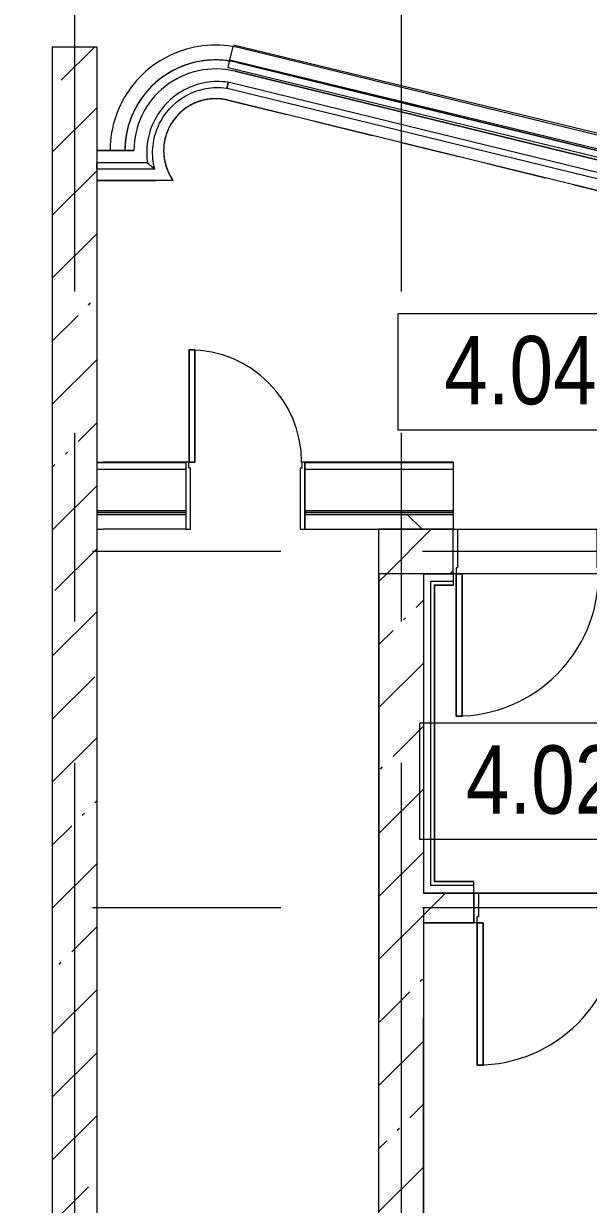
# Model space of a CAD drawing. Header units: millimetres. Extents: x 48966 to 294585, y -43515 to 30344.
# Drawn here: x 212034 to 215837, y -17879 to -9927 of the extents above; entities that cross this region are included whole.
import ezdxf

# ---------------------------------------------------------------- set-up
doc = ezdxf.new("R2010")
doc.units = ezdxf.units.MM
doc.linetypes.add('IMPORT-01 Штриховая _2 мм_', pattern=[600, 400, -200])
doc.linetypes.add('Осевые', pattern=[6350, 1270, -952.5, 3175, -952.5])
for name, color, linetype, lineweight in [('0-1', 7, 'Continuous', 5), ('0-2', 7, 'Continuous', 9), ('_Разделитель помещений_', 7, 'IMPORT-01 Штриховая _2 мм_', 9), ('Двери', 7, 'Continuous', 9), ('Каркас_Импост', 7, 'Continuous', 9), ('Марки помещений', 7, 'Continuous', 9), ('Оборудование', 7, 'Continuous', 9), ('Общие ребра', 7, 'Continuous', 9), ('Ограждение', 7, 'Continuous', 9), ('Оси-2', 7, 'Осевые', 9), ('Панель', 7, 'Continuous', 9), ('Перекрытия', 7, 'Continuous', 9), ('Поручни', 7, 'Continuous', 9), ('Стены', 7, 'Continuous', 9), ('Стены-1', 7, 'Continuous', 18), ('Штриховка разреза-1', 7, 'Continuous', 9)]:
    doc.layers.add(name, color=color, linetype=linetype, lineweight=lineweight)
doc.styles.add('Arial Narrow_1', font='Arial Narrow.ttf', dxfattribs={"height": 460})
pattern_1 = [(45, (108045.05, 0), (-424.264, 424.264), [600, -100, 20, -100]), (45, (108045.05, 424), (-424.264, 424.264), [])]
pattern_2 = [(45, (108045, 0), (-707.107, 707.107), []), (135, (108045, 0), (-707.107, -707.107), [])]

# ---------------------------------------------------------------- blocks, each defined once
blk = doc.blocks.new('Оборудование 3 - Оборудование 1-287707-План 4-го этажа на отм_ _6_600')
at = {"layer": 'Оборудование'}
for p, q in [((105378.1, -10172.9), (105400, -10082.6)), ((109300.2, -11017.4), (105402.3, -10073.1)), ((105376.5, -10179.6), (105378.1, -10172.9)), ((109288, -11120), (105378.1, -10172.9)), ((105365.7, -10224.2), (105376.3, -10180.2)), ((109281.7, -11172.8), (105365.7, -10224.2))]:
    blk.add_line(p, q, dxfattribs=at)
blk = doc.blocks.new('510HO_ламели зала_rvt-1-План 4-го этажа на отм_ _6_600')
at = {"layer": '0-2'}
blk.add_blockref('Оборудование 3 - Оборудование 1-287707-План 4-го этажа на отм_ _6_600', (0, 0), dxfattribs=at)
blk = doc.blocks.new('Дверь - Однопольная - ДВ13__21х10-8184595-План 4-го этажа на отм_ _6_600')
at = {"layer": 'Двери'}
for p, q in [((-479, -100), (-439, -100)), ((-479, -1058), (-479, -100)), ((-439, -100), (-439, -1058)), ((-439, -1058), (-479, -1058))]:
    blk.add_line(p, q, dxfattribs=at)
blk.add_arc((-479, -100), 958, 270, 0, dxfattribs=at)
at = {"layer": 'Каркас_Импост'}
for p, q in [((-500, 100), (-470, 100)), ((-500, -100), (-500, 100)), ((-470, 100), (-470, -60)), ((470, 100), (500, 100)), ((470, -60), (470, 100)), ((500, 100), (500, -100)), ((-480, -60), (-480, -100)), ((-470, -60), (-480, -60)), ((480, -60), (470, -60)), ((480, -100), (480, -60)), ((-480, -100), (-500, -100)), ((500, -100), (480, -100))]:
    blk.add_line(p, q, dxfattribs=at)
at = {"layer": 'Панель'}
for p, q in [((-439, -100), (-479, -100)), ((-479, -100), (-479, -1058)), ((-439, -1058), (-439, -100)), ((-479, -1058), (-439, -1058))]:
    blk.add_line(p, q, dxfattribs=at)
blk = doc.blocks.new('Дверь - Однопольная - ДВ13__21х10-8184594-План 4-го этажа на отм_ _6_600')
at = {"layer": 'Двери'}
for p, q in [((-479, -150), (-439, -150)), ((-479, -1108), (-479, -150)), ((-439, -150), (-439, -1108)), ((-439, -1108), (-479, -1108))]:
    blk.add_line(p, q, dxfattribs=at)
blk.add_arc((-479, -150), 958, 270, 0, dxfattribs=at)
at = {"layer": 'Каркас_Импост'}
for p, q in [((-500, 150), (-470, 150)), ((-500, -150), (-500, 150)), ((-470, 150), (-470, -110)), ((470, 150), (500, 150)), ((470, -110), (470, 150)), ((500, 150), (500, -150)), ((-480, -150), (-500, -150)), ((-480, -110), (-480, -150)), ((-470, -110), (-480, -110)), ((480, -110), (470, -110)), ((480, -150), (480, -110)), ((500, -150), (480, -150))]:
    blk.add_line(p, q, dxfattribs=at)
at = {"layer": 'Панель'}
for p, q in [((-439, -150), (-479, -150)), ((-479, -150), (-479, -1108)), ((-439, -1108), (-439, -150)), ((-479, -1108), (-439, -1108))]:
    blk.add_line(p, q, dxfattribs=at)
blk = doc.blocks.new('Базовая стена _ ОС20 - обшивка балкона _мин_вата_фанера 10мм _сталь - ___-6275405-План 4-го этажа на отм_ _6_600')
at = {"layer": 'Стены'}
blk.add_line((104670.6, -10782.9), (104670.6, -10782.9), dxfattribs=at)
at = {"layer": 'Стены', "flags": 128}
blk.add_lwpolyline([(105450.5, -10092.2), (105422.7, -10086), (105394.7, -10080.9), (105366.6, -10077), (105338.3, -10074.1), (105309.9, -10072.4), (105281.4, -10071.9), (105253, -10072.5), (105224.6, -10074.2), (105196.3, -10077), (105168.2, -10081), (105140.2, -10086.1), (105112.4, -10092.3), (105085, -10099.6), (105057.8, -10108), (105031, -10117.5), (105004.6, -10128.1), (104978.6, -10139.7), (104953.1, -10152.3), (104928.2, -10165.9), (104903.8, -10180.6), (104880, -10196.2), (104856.9, -10212.7), (104834.4, -10230.1), (104812.7, -10248.5), (104791.7, -10267.6), (104771.5, -10287.6), (104752.1, -10308.4), (104733.5, -10330), (104715.8, -10352.3), (104699.1, -10375.2), (104683.2, -10398.9), (104668.4, -10423.1), (104654.5, -10447.9), (104641.6, -10473.3), (104629.7, -10499.1), (104618.9, -10525.4), (104609.1, -10552.1), (104600.4, -10579.2), (104592.8, -10606.6), (104586.3, -10634.3), (104580.9, -10662.2), (104576.7, -10690.3), (104573.5, -10718.6), (104571.5, -10747), (104570.7, -10775.4), (104570.6, -10782.9)], dxfattribs=at)
at = {"layer": 'Стены'}
for start, end in [(76.26319, 180), (94.13629, 98.808), (86.19264, 91.26696), (81.06894, 83.7565), (116.88584, 122.53922), (110.89607, 114.16833), (109.36245, 110.84213), (101.79649, 106.41073), (124.38659, 131.58949), (142.09489, 146.90076), (133.71691, 139.37737), (149.85248, 154.46672), (157.45521, 162.12692), (164.99625, 170.07059), (172.50671, 180)]:
    blk.add_arc((105281.6, -10782.9), 611, start, end, dxfattribs=at)
blk = doc.blocks.new('Базовая стена _ ОС20 - обшивка балкона _мин_вата_фанера 10мм _сталь - ___-6275406-План 4-го этажа на отм_ _6_600')
at = {"layer": 'Стены'}
for p, q in [((108702.9, -10887.3), (105450.5, -10092.2)), ((109241.4, -11121.9), (105426.7, -10189.4))]:
    blk.add_line(p, q, dxfattribs=at)
blk = doc.blocks.new('Ограждение - Ограждение-6394249-План 4-го этажа на отм_ _6_600')
at = {"layer": 'Поручни'}
for p, q in [((113714.6, -12363.6), (105366.2, -10322.8)), ((105358.6, -10362.1), (113754.6, -12414.6)), ((104822.7, -10865.9), (104481.6, -10865.9)), ((104481.6, -10903.2), (104481.6, -10868.6)), ((104481.6, -10868.6), (104481.6, -10903.2)), ((104481.6, -10905.9), (104871.6, -10905.9))]:
    blk.add_line(p, q, dxfattribs=at)
at = {"layer": 'Поручни', "flags": 128}
for points in [[(105366.2, -10322.8), (105347.3, -10320.4), (105328.2, -10318.7), (105309.1, -10317.8), (105290, -10317.6), (105270.9, -10318.3), (105251.8, -10319.6), (105232.8, -10321.8), (105213.9, -10324.7), (105195.1, -10328.3), (105176.5, -10332.7), (105158.1, -10337.9), (105139.9, -10343.7), (105121.9, -10350.3), (105104.2, -10357.7), (105086.9, -10365.7), (105069.8, -10374.4), (105053.1, -10383.7), (105036.9, -10393.8), (105021, -10404.5), (105005.6, -10415.8), (104990.6, -10427.7), (104976.1, -10440.2), (104962.1, -10453.2), (104948.7, -10466.9), (104935.8, -10481), (104923.5, -10495.7), (104911.8, -10510.8), (104900.7, -10526.4), (104890.3, -10542.4), (104880.5, -10558.8), (104871.3, -10575.6), (104862.8, -10592.7), (104855.1, -10610.2), (104848, -10628), (104841.7, -10646), (104836, -10664.3), (104831.1, -10682.8), (104827, -10701.5), (104823.6, -10720.3), (104820.9, -10739.3), (104819.1, -10758.3), (104817.9, -10777.4), (104817.6, -10796.5), (104818, -10815.6), (104819.2, -10834.7), (104821.1, -10853.8), (104822.7, -10865.9)], [(104871.6, -10905.9), (104867.6, -10888.8), (104864.2, -10871.6), (104861.5, -10854.3), (104859.5, -10836.9), (104858.2, -10819.4), (104857.6, -10801.9), (104857.7, -10784.4), (104858.5, -10766.9), (104860.1, -10749.4), (104862.3, -10732), (104865.2, -10714.7), (104868.7, -10697.6), (104873, -10680.6), (104878, -10663.7), (104883.6, -10647.1), (104889.9, -10630.8), (104896.8, -10614.7), (104904.3, -10598.9), (104912.5, -10583.4), (104921.3, -10568.2), (104930.7, -10553.4), (104940.7, -10539), (104951.3, -10525), (104962.4, -10511.5), (104974, -10498.3), (104986.2, -10485.7), (104998.8, -10473.6), (105012, -10462), (105025.5, -10450.9), (105039.5, -10440.3), (105054, -10430.4), (105068.8, -10421), (105083.9, -10412.2), (105099.5, -10404.1), (105115.3, -10396.5), (105131.4, -10389.6), (105147.8, -10383.4), (105164.4, -10377.8), (105181.2, -10372.9), (105198.2, -10368.6), (105215.4, -10365), (105232.7, -10362.2), (105250.1, -10360), (105267.5, -10358.5), (105285, -10357.7), (105302.6, -10357.7), (105320.1, -10358.3), (105337.6, -10359.6), (105355, -10361.6), (105358.6, -10362.1)]]:
    blk.add_lwpolyline(points, dxfattribs=at)
at = {"layer": 'Поручни'}
for points in [[(105366.2, -10322.8), (105366.2, -10322.8), (105366.1, -10323.6), (105365.4, -10327.1), (105364.4, -10332.4), (105363.1, -10339), (105361.7, -10345.9), (105360.4, -10352.5), (105359.4, -10357.8), (105358.7, -10361.3), (105358.6, -10362.1), (105358.6, -10362.1)], [(105358.8, -10360.9), (105359, -10360.1), (105359.4, -10357.8), (105360.4, -10352.5), (105361.7, -10345.9), (105363.1, -10339), (105364.4, -10332.4), (105365.4, -10327.2), (105365.9, -10324.6), (105366, -10324)]]:
    blk.add_open_spline(points, degree=3, dxfattribs=at)
for points, knots in [([(104822.7, -10865.9), (104822.9, -10865.9), (104823.2, -10866.2), (104824, -10866.9), (104824.5, -10867.4), (104824.9, -10867.8), (104825.4, -10868.2), (104826.2, -10868.9), (104827.2, -10869.8), (104828.4, -10870.7), (104829.4, -10871.5), (104830.1, -10872.2), (104830.8, -10872.8), (104831.8, -10873.7), (104833.1, -10874.8), (104834.5, -10875.9), (104835.6, -10876.8), (104836.4, -10877.5), (104837.3, -10878.2), (104838.4, -10879.2), (104839.8, -10880.4), (104841.6, -10881.8), (104843.3, -10883.2), (104845.1, -10884.7), (104846.8, -10886.1), (104848.6, -10887.6), (104850.4, -10889), (104852.1, -10890.4), (104853.9, -10891.8), (104855.3, -10893), (104856.4, -10893.9), (104857.3, -10894.6), (104858.1, -10895.3), (104859.3, -10896.2), (104860.7, -10897.3), (104862, -10898.3), (104863.1, -10899.2), (104863.8, -10899.8), (104864.6, -10900.4), (104865.6, -10901.2), (104866.8, -10902.1), (104867.9, -10902.9), (104868.7, -10903.6), (104869.2, -10904), (104869.7, -10904.4), (104870.2, -10904.9), (104871.1, -10905.6), (104871.5, -10905.9), (104871.6, -10905.9)], [-1, -1, -1, -1, -0.944444, -0.916667, -0.902778, -0.888889, -0.875, -0.861111, -0.833333, -0.805556, -0.791667, -0.777778, -0.763889, -0.75, -0.722222, -0.694444, -0.680556, -0.666667, -0.652778, -0.638889, -0.611111, -0.583333, -0.555556, -0.527778, -0.5, -0.472222, -0.444444, -0.416667, -0.388889, -0.361111, -0.347222, -0.333333, -0.319444, -0.305556, -0.277778, -0.25, -0.236111, -0.222222, -0.208333, -0.194444, -0.166667, -0.138889, -0.125, -0.111111, -0.097222, -0.083333, -0.055556, 0, 0, 0, 0]), ([(104830.1, -10872.2), (104829.8, -10871.9), (104829.4, -10871.5), (104828.4, -10870.7), (104827.2, -10869.7), (104826.2, -10868.9), (104825.4, -10868.2), (104825.1, -10867.9), (104824.9, -10867.8)], [-0.2222077, -0.2222077, -0.2222077, -0.2222077, -0.2083333, -0.1944444, -0.1666667, -0.1388889, -0.125, -0.1111111, -0.1111111, -0.1111111, -0.1111111]), ([(104836.4, -10877.5), (104836.2, -10877.3), (104835.6, -10876.8), (104834.5, -10875.9), (104833.1, -10874.8), (104831.8, -10873.7), (104830.9, -10872.9), (104830.4, -10872.5), (104830.2, -10872.3), (104830.1, -10872.2)], [-0.3332638, -0.3332638, -0.3332638, -0.3332638, -0.3194444, -0.3055556, -0.2777778, -0.25, -0.2361111, -0.2291667, -0.2222222, -0.2222222, -0.2222222, -0.2222222]), ([(104843.3, -10883.2), (104842.7, -10882.8), (104841.6, -10881.8), (104839.8, -10880.4), (104838.4, -10879.2), (104837.3, -10878.2), (104836.7, -10877.8), (104836.5, -10877.5)], [-0.4443364, -0.4443364, -0.4443364, -0.4443364, -0.4166667, -0.3888889, -0.3611111, -0.3472222, -0.3333333, -0.3333333, -0.3333333, -0.3333333]), ([(104850.4, -10889), (104849.8, -10888.5), (104848.6, -10887.6), (104846.8, -10886.1), (104845.1, -10884.7), (104843.9, -10883.7), (104843.3, -10883.2)], [-0.5554903, -0.5554903, -0.5554903, -0.5554903, -0.5277778, -0.5, -0.4722222, -0.4444444, -0.4444444, -0.4444444, -0.4444444]), ([(104857.3, -10894.6), (104857, -10894.4), (104856.5, -10893.9), (104855.3, -10893), (104853.9, -10891.8), (104852.1, -10890.4), (104850.9, -10889.5), (104850.4, -10889)], [-0.6666275, -0.6666275, -0.6666275, -0.6666275, -0.6527778, -0.6388889, -0.6111111, -0.5833333, -0.5555556, -0.5555556, -0.5555556, -0.5555556]), ([(104871.6, -10905.9), (104871.5, -10905.9), (104871.1, -10905.6), (104870.2, -10904.9), (104869.7, -10904.4), (104869.2, -10904), (104868.7, -10903.6), (104867.9, -10902.9), (104866.8, -10902.1), (104865.6, -10901.2), (104864.6, -10900.4), (104863.8, -10899.8), (104863.1, -10899.2), (104862, -10898.3), (104860.7, -10897.3), (104859.3, -10896.2), (104858.1, -10895.3), (104857.6, -10894.8), (104857.3, -10894.6)], [-1, -1, -1, -1, -0.9444444, -0.9166667, -0.9027778, -0.8888889, -0.875, -0.8611111, -0.8333333, -0.8055556, -0.7916667, -0.7777778, -0.7638889, -0.75, -0.7222222, -0.6944444, -0.6805556, -0.6666667, -0.6666667, -0.6666667, -0.6666667])]:
    blk.add_open_spline(points, degree=3, knots=knots, dxfattribs=at)
blk = doc.blocks.new('Дверь - Однопольная - ДВ22_21х8-6407236-План 4-го этажа на отм_ _6_600')
at = {"layer": 'Двери'}
for p, q in [((-339, 983.5), (-379, 983.5)), ((-379, 983.5), (-379, 225.5)), ((-339, 225.5), (-339, 983.5)), ((-379, 225.5), (-339, 225.5))]:
    blk.add_line(p, q, dxfattribs=at)
blk.add_arc((-379, 225.5), 758, 360, 90, dxfattribs=at)
at = {"layer": 'Каркас_Импост'}
for p, q in [((-380, 225.5), (-400, 225.5)), ((-400, 225.5), (-400, -225.5)), ((-380, 185.5), (-380, 225.5)), ((-370, 185.5), (-380, 185.5)), ((-370, -225.5), (-370, 185.5)), ((380, 185.5), (370, 185.5)), ((370, 185.5), (370, -225.5)), ((400, 225.5), (380, 225.5)), ((380, 225.5), (380, 185.5)), ((400, -225.5), (400, 225.5)), ((-400, -225.5), (-370, -225.5)), ((370, -225.5), (400, -225.5))]:
    blk.add_line(p, q, dxfattribs=at)
at = {"layer": 'Панель'}
for p, q in [((-379, 983.5), (-339, 983.5)), ((-379, 225.5), (-379, 983.5)), ((-339, 983.5), (-339, 225.5)), ((-339, 225.5), (-379, 225.5))]:
    blk.add_line(p, q, dxfattribs=at)
blk = doc.blocks.new('Марка помещения_Р - Марка помещения-4575829-План 4-го этажа на отм_ _6_600')
at = {"layer": 'Марки помещений'}
for p, q in [((-4.79375, -1.95625), (-4.79375, 1.95625)), ((4.79375, 1.95625), (-4.79375, 1.95625)), ((4.79375, -1.95625), (4.79375, 1.95625)), ((4.79375, -1.95625), (-4.79375, -1.95625))]:
    blk.add_line(p, q, dxfattribs=at)

msp = doc.modelspace()

# ---------------------------------------------------------------- hatches: boundary and pattern name
at = {"layer": 'Штриховка разреза-1'}
h = msp.add_hatch(dxfattribs=at)
h.set_pattern_fill('FP_4', color=256, style=0, pattern_type=2)
h.set_pattern_definition(pattern_1)
h.paths.add_polyline_path([(212526.7, -21632.9), (212526.7, -10082.9), (212226.7, -10082.9), (212226.7, -21632.9)], flags=0)
h = msp.add_hatch(dxfattribs=at)
h.set_pattern_fill('FP_3', color=256, style=0, pattern_type=2)
h.set_pattern_definition(pattern_2)
h.paths.add_polyline_path([(230204.6, -13332.9), (236826.7, -13332.9), (236826.7, -13232.9), (224931.7, -13232.9), (224931.7, -13332.9), (226582.3, -13332.9)], flags=0)
h.paths.add_polyline_path([(212569.3, -13332.9), (212569.3, -13232.9), (212526.7, -13232.9), (212526.7, -13332.9)], flags=0)
h = msp.add_hatch(dxfattribs=at)
h.set_pattern_fill('FP_3', color=256, style=0, pattern_type=2)
h.set_pattern_definition(pattern_2)
h.paths.add_polyline_path([(224771.1, -13332.9), (224931.7, -13332.9), (224931.7, -13232.9), (224226.7, -13232.9), (224226.7, -13332.9)], flags=0)
h.paths.add_polyline_path([(222726.7, -13332.9), (222726.7, -13232.9), (215926.7, -13232.9), (215926.7, -13332.9), (222054.4, -13332.9)], flags=0)
h.paths.add_polyline_path([(214809.7, -13332.9), (214926.7, -13332.9), (214926.7, -13232.9), (213926.7, -13232.9), (213926.7, -13332.9), (214426.7, -13332.9)], flags=0)
h.paths.add_polyline_path([(212569.3, -13332.9), (213126.7, -13332.9), (213126.7, -13232.9), (212569.3, -13232.9)], flags=0)
h = msp.add_hatch(dxfattribs=at)
h.set_pattern_fill('FP_4', color=256, style=0, pattern_type=2)
h.set_pattern_definition(pattern_1)
h.paths.add_polyline_path([(224926.7, -13632.9), (224931.7, -13632.9), (224931.7, -13332.9), (224226.7, -13332.9), (224226.7, -13632.9), (224901.7, -13632.9)], flags=0)
h.paths.add_polyline_path([(221974.7, -13632.9), (222726.7, -13632.9), (222726.7, -13332.9), (215926.7, -13332.9), (215926.7, -13632.9), (221148.8, -13632.9)], flags=0)
h.paths.add_polyline_path([(214809.7, -13632.9), (214926.7, -13632.9), (214926.7, -13332.9), (214426.7, -13332.9), (214426.7, -13632.9), (214803.7, -13632.9)], flags=0)
h = msp.add_hatch(dxfattribs=at)
h.set_pattern_fill('FP_4', color=256, style=0, pattern_type=2)
h.set_pattern_definition(pattern_1)
h.paths.add_polyline_path([(214726.7, -16622.4), (214726.7, -13632.9), (214426.7, -13632.9), (214426.7, -16622.4)], flags=0)
h = msp.add_hatch(dxfattribs=at)
h.set_pattern_fill('FP_4', color=256, style=0, pattern_type=2)
h.set_pattern_definition(pattern_1)
h.paths.add_polyline_path([(218176.7, -15982.9), (218176.7, -15782.9), (216066.7, -15782.9), (216066.7, -15982.9), (217526.4, -15982.9)], flags=0)
h.paths.add_polyline_path([(214726.7, -15982.9), (215066.7, -15982.9), (215066.7, -15782.9), (214726.7, -15782.9)], flags=0)
h = msp.add_hatch(dxfattribs=at)
h.set_pattern_fill('FP_4', color=256, style=0, pattern_type=2)
h.set_pattern_definition(pattern_1)
h.paths.add_polyline_path([(214426.7, -19232.9), (214726.7, -19232.9), (214726.7, -16622.4), (214426.7, -16622.4), (214426.7, -18667.9)], flags=0)

# ---------------------------------------------------------------- linework, layer by layer
at = {"layer": '_Разделитель помещений_'}
for p, q in [((213409.8, -10442.9), (221876.7, -12512.7)), ((212526.7, -10982.9), (213039.4, -10982.9)), ((214726.7, -15882.9), (214726.7, -19802.9))]:
    msp.add_line(p, q, dxfattribs=at)
for end in [180, 214.8499]:
    msp.add_arc((213326.7, -10782.9), 350, 76.26319, end, dxfattribs=at)
at = {"layer": 'Общие ребра'}
for p, q in [((212526.7, -12881.9), (212526.7, -12883.9)), ((212526.7, -12883.9), (212569.3, -12883.9)), ((212526.7, -12883.9), (212526.7, -12928.9)), ((212526.7, -12928.9), (212526.7, -13206.9)), ((212526.7, -12928.9), (212569.3, -12928.9)), ((212569.3, -12883.9), (213126.7, -12883.9)), ((212569.3, -12928.9), (213126.7, -12928.9)), ((213926.7, -12883.9), (214926.7, -12883.9)), ((213926.7, -12928.9), (214926.7, -12928.9)), ((212526.7, -13206.9), (212526.7, -13208.9)), ((212526.7, -13206.9), (212569.3, -13206.9)), ((212526.7, -13208.9), (212526.7, -13220.9)), ((212526.7, -13208.9), (212569.3, -13208.9)), ((212526.7, -13220.9), (212526.7, -13232.9)), ((212526.7, -13220.9), (212569.3, -13220.9)), ((212526.7, -13232.9), (212526.7, -13332.9)), ((212526.7, -13232.9), (212569.3, -13232.9)), ((212569.3, -13206.9), (213126.7, -13206.9)), ((212569.3, -13208.9), (213126.7, -13208.9)), ((212569.3, -13220.9), (213126.7, -13220.9)), ((212569.3, -13232.9), (213126.7, -13232.9)), ((213926.7, -13206.9), (214926.7, -13206.9)), ((213926.7, -13208.9), (214926.7, -13208.9)), ((213926.7, -13220.9), (214926.7, -13220.9)), ((213926.7, -13232.9), (214926.7, -13232.9)), ((214926.7, -13332.9), (214426.7, -13332.9)), ((214426.7, -13332.9), (214926.7, -13332.9)), ((214726.7, -13632.9), (214426.7, -13632.9)), ((214776.7, -13632.9), (214803.7, -13632.9)), ((214803.7, -13632.9), (214926.7, -13632.9)), ((214926.7, -13632.9), (214803.7, -13632.9)), ((214776.7, -15732.9), (214776.7, -13682.9)), ((214776.7, -13682.9), (214801.7, -13682.9)), ((214801.7, -13682.9), (214803.7, -13682.9)), ((214801.7, -15707.9), (214801.7, -13707.9)), ((214801.7, -13707.9), (214803.7, -13707.9)), ((214803.7, -13682.9), (214926.7, -13682.9)), ((214803.7, -13707.9), (214926.7, -13707.9)), ((214801.7, -15732.9), (214776.7, -15732.9)), ((214803.7, -15707.9), (214801.7, -15707.9)), ((214803.7, -15732.9), (214801.7, -15732.9)), ((215066.7, -15707.9), (214803.7, -15707.9)), ((215066.7, -15732.9), (214803.7, -15732.9)), ((214776.7, -15782.9), (214803.7, -15782.9)), ((215066.7, -15782.9), (214803.7, -15782.9)), ((214803.7, -15782.9), (215066.7, -15782.9)), ((214726.7, -15982.9), (215066.7, -15982.9)), ((214726.7, -15984.9), (214726.7, -16622.4))]:
    msp.add_line(p, q, dxfattribs=at)
at = {"layer": 'Оси-2'}
for p, q in [((212376.7, 25417.1), (212376.7, -41737.8)), ((214576.7, 25417.1), (214576.7, -41737.8)), ((258216.7, -13482.9), (199731.8, -13482.9)), ((258216.7, -15882.9), (199731.8, -15882.9))]:
    msp.add_line(p, q, dxfattribs=at)
at = {"layer": 'Перекрытия'}
for p, q in [((221876.7, -12512.7), (213409.8, -10442.9)), ((212776.7, -10782.9), (212526.7, -10782.9)), ((213039.4, -10982.9), (212526.7, -10982.9)), ((212526.7, -10982.9), (212526.7, -18367.9)), ((214426.7, -18367.9), (214426.7, -13332.9)), ((214426.7, -13332.9), (232619, -13332.9)), ((216526.7, -13632.9), (214726.7, -13632.9)), ((214726.7, -13632.9), (214726.7, -15782.9)), ((214726.7, -15782.9), (216526.7, -15782.9)), ((216066.7, -15782.9), (215066.7, -15782.9)), ((215066.7, -15782.9), (215066.7, -15982.9)), ((215066.7, -15982.9), (214726.7, -15982.9)), ((214726.7, -15982.9), (214726.7, -17852.9))]:
    msp.add_line(p, q, dxfattribs=at)
for start, end in [(123.00761, 128.85676), (112.32318, 118.33764), (101.50519, 107.81874), (90.28652, 97.30004), (76.26319, 86.78152), (133.63133, 139.37609), (154.79374, 160.41549), (144.22235, 149.89566), (165.35243, 170.9356), (175.90242, 181.63504), (185.0533, 191.59815), (195.15354, 201.93176), (205.0441, 214.8499)]:
    msp.add_arc((213326.7, -10782.9), 350, start, end, dxfattribs=at)
at = {"layer": 'Стены'}
for p, q in [((213457.3, -10248.6), (221676.7, -12257.9)), ((217279.1, -11182.9), (213457.3, -10248.6)), ((213471.8, -10189.4), (217286.5, -11121.9)), ((221676.7, -12463.8), (213409.8, -10442.9)), ((212526.7, -10782.9), (212715.7, -10782.9)), ((212526.7, -10782.9), (212526.7, -10982.9)), ((212715.7, -10782.9), (212776.7, -10782.9)), ((212715.7, -10782.9), (212776.7, -10782.9)), ((213039.4, -10982.9), (212526.7, -10982.9))]:
    msp.add_line(p, q, dxfattribs=at)
for radius, start, end in [(611, 76.26319, 124.14172), (550, 76.26319, 180), (550, 76.26319, 180), (611, 132.12147, 180), (611, 124.38791, 131.87526), (350, 76.26319, 180), (350, 180, 214.8499)]:
    msp.add_arc((213326.7, -10782.9), radius, start, end, dxfattribs=at)
at = {"layer": 'Стены-1'}
for p, q in [((212226.7, -10082.9), (212226.7, -21632.9)), ((212226.7, -10082.9), (212526.7, -10082.9)), ((212526.7, -10082.9), (212526.7, -12881.9)), ((212526.7, -12881.9), (212569.3, -12881.9)), ((213126.7, -12881.9), (212569.3, -12881.9)), ((213126.7, -12881.9), (213126.7, -13332.9)), ((214926.7, -12881.9), (213926.7, -12881.9)), ((213926.7, -12881.9), (213926.7, -13332.9)), ((214926.7, -12881.9), (214926.7, -13332.9)), ((212526.7, -13332.9), (212526.7, -18367.9)), ((212526.7, -13332.9), (212569.3, -13332.9)), ((213126.7, -13332.9), (212569.3, -13332.9)), ((213926.7, -13332.9), (214426.7, -13332.9)), ((214426.7, -13632.9), (214426.7, -13332.9)), ((214926.7, -13632.9), (214926.7, -13332.9)), ((214426.7, -13632.9), (214426.7, -16622.4)), ((214726.7, -13632.9), (214803.7, -13632.9)), ((214726.7, -13632.9), (214726.7, -15782.9)), ((214726.7, -13632.9), (214726.7, -15782.9)), ((214726.7, -13632.9), (214776.7, -13632.9)), ((214926.7, -13632.9), (214926.7, -13709.9)), ((214803.7, -15705.9), (214803.7, -13709.9)), ((214803.7, -13709.9), (214926.7, -13709.9)), ((215066.7, -15705.9), (214803.7, -15705.9)), ((215066.7, -15782.9), (215066.7, -15705.9)), ((214803.7, -15782.9), (214726.7, -15782.9)), ((214726.7, -15782.9), (214776.7, -15782.9)), ((215066.7, -15982.9), (215066.7, -15782.9)), ((214426.7, -18367.9), (214426.7, -16622.4)), ((214726.7, -19232.9), (214726.7, -16622.4))]:
    msp.add_line(p, q, dxfattribs=at)

# ---------------------------------------------------------------- block references
at = {"layer": '0-1'}
msp.add_blockref('510HO_ламели зала_rvt-1-План 4-го этажа на отм_ _6_600', (108045, 0), dxfattribs=at)
at = {"layer": 'Двери'}
for name, p in [('Дверь - Однопольная - ДВ22_21х8-6407236-План 4-го этажа на отм_ _6_600', (213526.7, -13107.4)), ('Дверь - Однопольная - ДВ13__21х10-8184594-План 4-го этажа на отм_ _6_600', (215426.7, -13482.9)), ('Дверь - Однопольная - ДВ13__21х10-8184595-План 4-го этажа на отм_ _6_600', (215566.7, -15882.9))]:
    msp.add_blockref(name, p, dxfattribs=at)
at = {"layer": 'Марки помещений', "xscale": 199.9999999999999, "yscale": 199.9999999999999, "zscale": 199.9999999999999}
for p in [(215514.5, -12273), (215660.4, -15030.4)]:
    msp.add_blockref('Марка помещения_Р - Марка помещения-4575829-План 4-го этажа на отм_ _6_600', p, dxfattribs=at)
at = {"layer": 'Ограждение'}
msp.add_blockref('Ограждение - Ограждение-6394249-План 4-го этажа на отм_ _6_600', (108045, 0), dxfattribs=at)
at = {"layer": 'Стены'}
for name in ['Базовая стена _ ОС20 - обшивка балкона _мин_вата_фанера 10мм _сталь - ___-6275405-План 4-го этажа на отм_ _6_600', 'Базовая стена _ ОС20 - обшивка балкона _мин_вата_фанера 10мм _сталь - ___-6275406-План 4-го этажа на отм_ _6_600']:
    msp.add_blockref(name, (108045, 0), dxfattribs=at)

# ---------------------------------------------------------------- texts
at = {"layer": 'Марки помещений', "char_height": 460, "width": 1587.341, "attachment_point": 1, "style": 'Arial Narrow_1'}
for s, insert in [('4.040', (214866.6, -12031.1)), ('4.029', (215012.5, -14788.5))]:
    msp.add_mtext(s, dxfattribs=dict(at, insert=insert))

doc.saveas('drawing.dxf')
